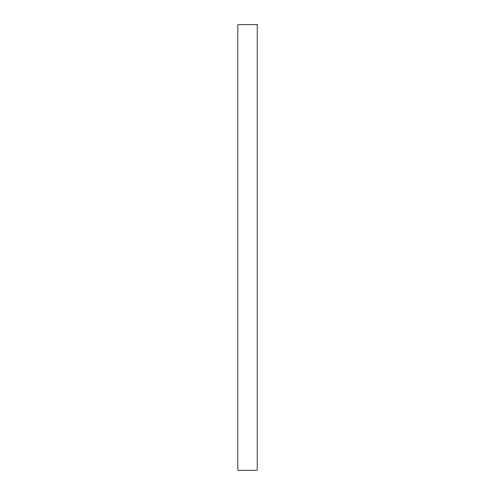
<?xml version="1.0" encoding="UTF-8"?>
<svg xmlns="http://www.w3.org/2000/svg" width="495" height="495" viewBox="0 0 495 495"><rect width="100%" height="100%" fill="white"/><g stroke="black" fill="none" stroke-linecap="round" stroke-linejoin="round"><path stroke-width="0.74" d="M257.183 24.75L237.817 24.75L237.817 470.25L257.183 470.25L257.183 24.75"/></g></svg>
